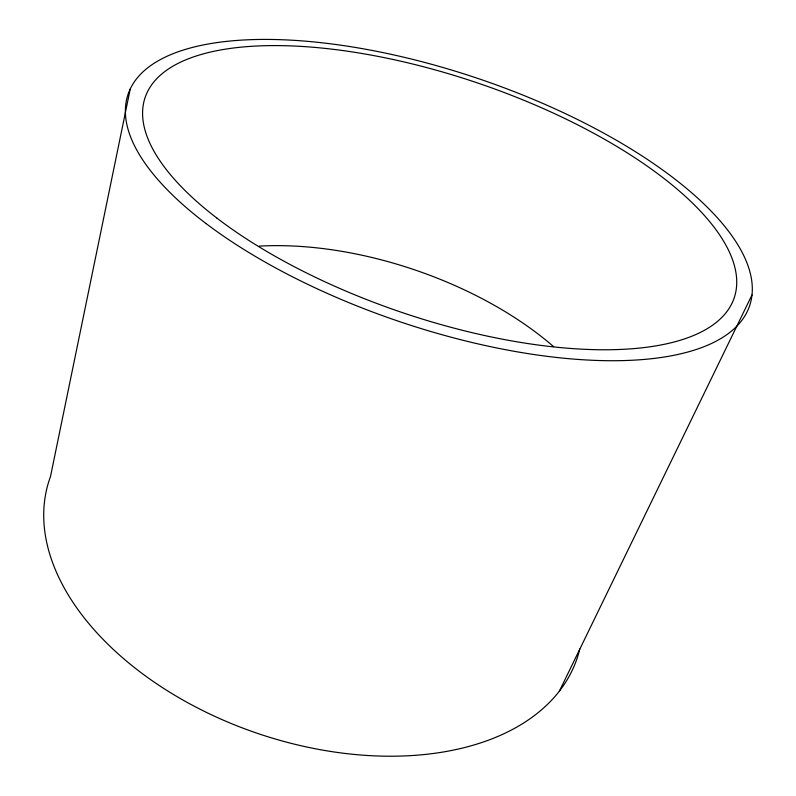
<?xml version="1.0" encoding="UTF-8"?>
<svg xmlns="http://www.w3.org/2000/svg" width="796" height="796" viewBox="0 0 796 796"><rect width="100%" height="100%" fill="white"/><g stroke="black" fill="none" stroke-linecap="round" stroke-linejoin="round"><path stroke-width="1.19" d="M130.245 88.963L50.486 476.565A278.56 173.727 18.8 0 0 262.889 735.166A278.56 173.727 18.8 0 0 579.777 649.009M559.389 691.117L751.991 294.948M259.277 246.133A250.561 128.624 18.8 0 1 553.598 346.638M205.935 223.467A328.27 127.718 18.8 0 0 736.987 326.022A328.27 127.718 18.8 0 0 373.583 50.725A328.27 127.718 18.8 0 0 205.935 223.467M217 218.174A311.107 120.813 18.8 0 0 721.305 317.942A311.107 120.813 18.8 0 0 380.657 56.914A311.107 120.813 18.8 0 0 217 218.174"/></g></svg>
